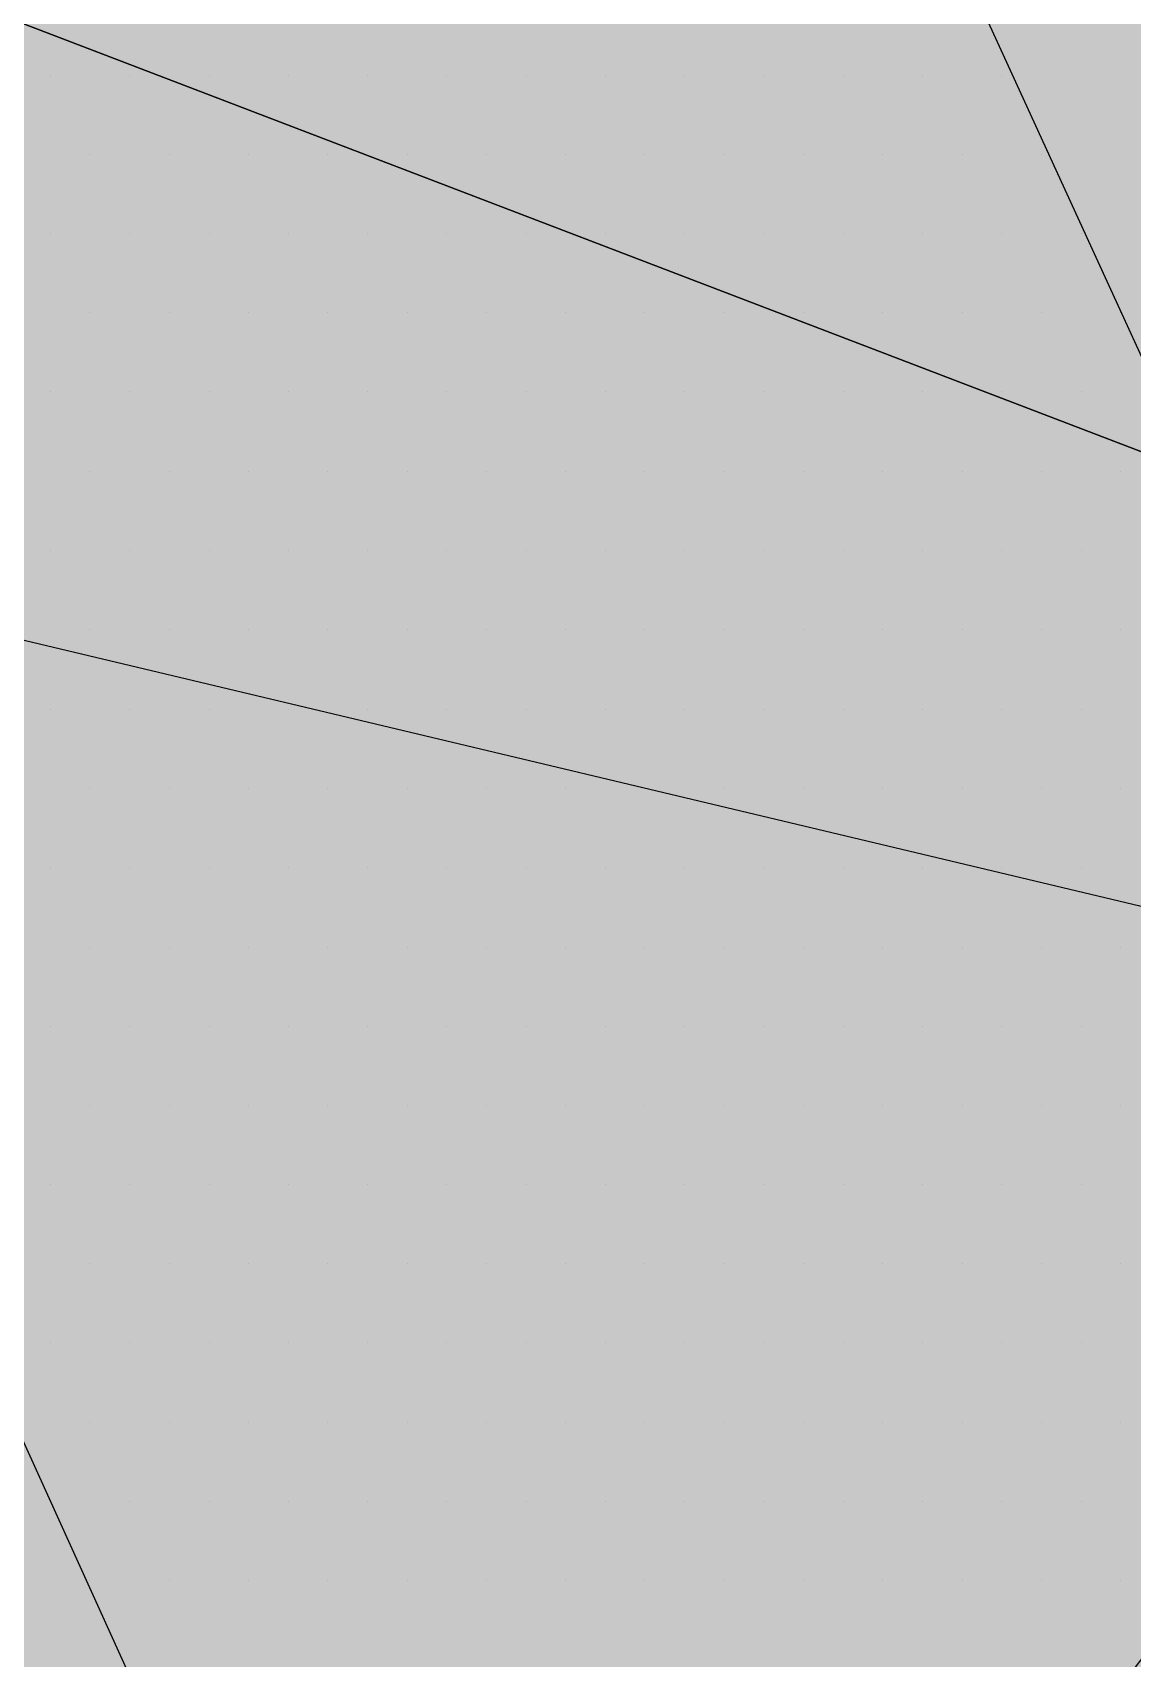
# Paper-space layout 'Layout1' of a CAD drawing. Extents: x -43 to 2298, y -18 to 768.
# Drawn here: x 743.736 to 744.499, y 378.743 to 379.872 of the extents above; entities that cross this region are included whole.
import ezdxf

# ---------------------------------------------------------------- set-up
doc = ezdxf.new("R2010")
doc.units = 0
doc.header["$LTSCALE"] = 2
doc.linetypes.add('CACHEX2', pattern=[0.75, 0.5, -0.25])
doc.layers.add('CARTOUCHE', color=7, linetype='Continuous')
doc.layers.add('LOGO', color=7, linetype='Continuous')

# ---------------------------------------------------------------- blocks, each defined once
blk = doc.blocks.new('A$C715108E3')
at = {"layer": 'LOGO', "color": 131}
for p, q in [((3.511, -16.6339), (3.511, -16.6339)), ((3.6028, -16.6339), (3.6028, -16.6339)), ((3.6943, -16.6339), (3.6943, -16.6339)), ((3.7861, -16.6339), (3.7861, -16.6339)), ((3.878, -16.6339), (3.878, -16.6339)), ((3.9694, -16.6339), (3.9694, -16.6339)), ((4.0612, -16.6339), (4.0612, -16.6339)), ((4.1531, -16.6339), (4.1531, -16.6339)), ((4.2445, -16.6339), (4.2445, -16.6339)), ((4.3364, -16.6339), (4.3364, -16.6339)), ((4.4282, -16.6339), (4.4282, -16.6339)), ((4.5202, -16.6339), (4.5202, -16.6339)), ((4.6115, -16.6339), (4.6115, -16.6339)), ((3.5564, -16.7251), (3.5564, -16.7251)), ((3.6486, -16.7251), (3.6486, -16.7251)), ((3.7404, -16.7251), (3.7404, -16.7251)), ((3.8317, -16.7251), (3.8317, -16.7251)), ((3.9237, -16.7251), (3.9237, -16.7251)), ((4.0155, -16.7251), (4.0155, -16.7251)), ((4.107, -16.7251), (4.107, -16.7251)), ((4.1988, -16.7251), (4.1988, -16.7251)), ((4.2906, -16.7251), (4.2906, -16.7251)), ((4.3827, -16.7251), (4.3827, -16.7251)), ((4.4739, -16.7251), (4.4739, -16.7251)), ((4.5659, -16.7251), (4.5659, -16.7251)), ((4.658, -16.7251), (4.658, -16.7251)), ((3.511, -16.8175), (3.511, -16.8175)), ((3.6028, -16.8175), (3.6028, -16.8175)), ((3.6943, -16.8175), (3.6943, -16.8175)), ((3.7861, -16.8175), (3.7861, -16.8175)), ((3.878, -16.8175), (3.878, -16.8175)), ((3.9694, -16.8175), (3.9694, -16.8175)), ((4.0612, -16.8175), (4.0612, -16.8175)), ((4.1531, -16.8175), (4.1531, -16.8175)), ((4.2445, -16.8175), (4.2445, -16.8175)), ((4.3364, -16.8175), (4.3364, -16.8175)), ((4.4282, -16.8175), (4.4282, -16.8175)), ((4.5202, -16.8175), (4.5202, -16.8175)), ((4.6115, -16.8175), (4.6115, -16.8175)), ((4.7035, -16.8175), (4.7035, -16.8175)), ((3.5564, -16.909), (3.5564, -16.909)), ((3.6486, -16.909), (3.6486, -16.909)), ((3.7404, -16.909), (3.7404, -16.909)), ((3.8317, -16.909), (3.8317, -16.909)), ((3.9237, -16.909), (3.9237, -16.909)), ((4.0155, -16.909), (4.0155, -16.909)), ((4.107, -16.909), (4.107, -16.909)), ((4.1988, -16.909), (4.1988, -16.909)), ((4.2906, -16.909), (4.2906, -16.909)), ((4.3827, -16.909), (4.3827, -16.909)), ((4.4739, -16.909), (4.4739, -16.909)), ((4.5659, -16.909), (4.5659, -16.909)), ((4.658, -16.909), (4.658, -16.909)), ((4.7492, -16.909), (4.7492, -16.909)), ((3.511, -17.0003), (3.511, -17.0003)), ((3.6028, -17.0003), (3.6028, -17.0003)), ((3.6943, -17.0003), (3.6943, -17.0003)), ((3.7861, -17.0003), (3.7861, -17.0003)), ((3.878, -17.0003), (3.878, -17.0003)), ((3.9694, -17.0003), (3.9694, -17.0003)), ((4.0612, -17.0003), (4.0612, -17.0003)), ((4.1531, -17.0003), (4.1531, -17.0003)), ((4.2445, -17.0003), (4.2445, -17.0003)), ((4.3364, -17.0003), (4.3364, -17.0003)), ((4.4282, -17.0003), (4.4282, -17.0003)), ((4.5202, -17.0003), (4.5202, -17.0003)), ((4.6115, -17.0003), (4.6115, -17.0003)), ((4.7035, -17.0003), (4.7035, -17.0003)), ((3.5564, -17.0928), (3.5564, -17.0928)), ((3.6486, -17.0928), (3.6486, -17.0928)), ((3.7404, -17.0928), (3.7404, -17.0928)), ((3.8317, -17.0928), (3.8317, -17.0928)), ((3.9237, -17.0928), (3.9237, -17.0928)), ((4.0155, -17.0928), (4.0155, -17.0928)), ((4.107, -17.0928), (4.107, -17.0928)), ((4.1988, -17.0928), (4.1988, -17.0928)), ((4.2906, -17.0928), (4.2906, -17.0928)), ((4.3827, -17.0928), (4.3827, -17.0928)), ((4.4739, -17.0928), (4.4739, -17.0928)), ((4.5659, -17.0928), (4.5659, -17.0928)), ((4.658, -17.0928), (4.658, -17.0928)), ((4.7492, -17.0928), (4.7492, -17.0928)), ((3.511, -17.1843), (3.511, -17.1843)), ((3.6028, -17.1843), (3.6028, -17.1843)), ((3.6943, -17.1843), (3.6943, -17.1843)), ((3.7861, -17.1843), (3.7861, -17.1843)), ((3.878, -17.1843), (3.878, -17.1843)), ((3.9694, -17.1843), (3.9694, -17.1843)), ((4.0612, -17.1843), (4.0612, -17.1843)), ((4.1531, -17.1843), (4.1531, -17.1843)), ((4.2445, -17.1843), (4.2445, -17.1843)), ((4.3364, -17.1843), (4.3364, -17.1843)), ((4.4282, -17.1843), (4.4282, -17.1843)), ((4.5202, -17.1843), (4.5202, -17.1843)), ((4.6115, -17.1843), (4.6115, -17.1843)), ((4.7035, -17.1843), (4.7035, -17.1843)), ((3.5564, -17.2756), (3.5564, -17.2756)), ((3.6486, -17.2756), (3.6486, -17.2756)), ((3.7404, -17.2756), (3.7404, -17.2756)), ((3.8317, -17.2756), (3.8317, -17.2756)), ((3.9237, -17.2756), (3.9237, -17.2756)), ((4.0155, -17.2756), (4.0155, -17.2756)), ((4.107, -17.2756), (4.107, -17.2756)), ((4.1988, -17.2756), (4.1988, -17.2756)), ((4.2906, -17.2756), (4.2906, -17.2756)), ((4.3827, -17.2756), (4.3827, -17.2756)), ((4.4739, -17.2756), (4.4739, -17.2756)), ((4.5659, -17.2756), (4.5659, -17.2756)), ((4.658, -17.2756), (4.658, -17.2756)), ((4.7492, -17.2756), (4.7492, -17.2756)), ((3.511, -17.368), (3.511, -17.368)), ((3.6028, -17.368), (3.6028, -17.368)), ((3.6943, -17.368), (3.6943, -17.368)), ((3.7861, -17.368), (3.7861, -17.368)), ((3.878, -17.368), (3.878, -17.368)), ((3.9694, -17.368), (3.9694, -17.368)), ((4.0612, -17.368), (4.0612, -17.368)), ((4.1531, -17.368), (4.1531, -17.368)), ((4.2445, -17.368), (4.2445, -17.368)), ((4.3364, -17.368), (4.3364, -17.368)), ((4.4282, -17.368), (4.4282, -17.368)), ((4.5202, -17.368), (4.5202, -17.368)), ((4.6115, -17.368), (4.6115, -17.368)), ((4.7035, -17.368), (4.7035, -17.368)), ((3.5564, -17.4592), (3.5564, -17.4592)), ((3.6486, -17.4592), (3.6486, -17.4592)), ((3.7404, -17.4592), (3.7404, -17.4592)), ((3.8317, -17.4592), (3.8317, -17.4592)), ((3.9237, -17.4592), (3.9237, -17.4592)), ((4.0155, -17.4592), (4.0155, -17.4592)), ((4.107, -17.4592), (4.107, -17.4592)), ((4.1988, -17.4592), (4.1988, -17.4592)), ((4.2906, -17.4592), (4.2906, -17.4592)), ((4.3827, -17.4592), (4.3827, -17.4592)), ((4.4739, -17.4592), (4.4739, -17.4592)), ((4.5659, -17.4592), (4.5659, -17.4592)), ((4.658, -17.4592), (4.658, -17.4592)), ((4.7492, -17.4592), (4.7492, -17.4592)), ((3.511, -17.5507), (3.511, -17.5507)), ((3.6028, -17.5507), (3.6028, -17.5507)), ((3.6943, -17.5507), (3.6943, -17.5507)), ((3.7861, -17.5507), (3.7861, -17.5507)), ((3.878, -17.5507), (3.878, -17.5507)), ((3.9694, -17.5507), (3.9694, -17.5507)), ((4.0612, -17.5507), (4.0612, -17.5507)), ((4.1531, -17.5507), (4.1531, -17.5507)), ((4.2445, -17.5507), (4.2445, -17.5507)), ((4.3364, -17.5507), (4.3364, -17.5507)), ((4.4282, -17.5507), (4.4282, -17.5507)), ((4.5202, -17.5507), (4.5202, -17.5507)), ((4.6115, -17.5507), (4.6115, -17.5507)), ((4.7035, -17.5507), (4.7035, -17.5507)), ((3.5564, -17.6431), (3.5564, -17.6431)), ((3.6486, -17.6431), (3.6486, -17.6431)), ((3.7404, -17.6431), (3.7404, -17.6431)), ((3.8317, -17.6431), (3.8317, -17.6431)), ((3.9237, -17.6431), (3.9237, -17.6431)), ((4.0155, -17.6431), (4.0155, -17.6431)), ((4.107, -17.6431), (4.107, -17.6431)), ((4.1988, -17.6431), (4.1988, -17.6431)), ((4.2906, -17.6431), (4.2906, -17.6431)), ((4.3827, -17.6431), (4.3827, -17.6431)), ((4.4739, -17.6431), (4.4739, -17.6431)), ((4.5659, -17.6431), (4.5659, -17.6431)), ((4.658, -17.6431), (4.658, -17.6431)), ((4.7492, -17.6431), (4.7492, -17.6431)), ((3.511, -17.7343), (3.511, -17.7343)), ((3.6028, -17.7343), (3.6028, -17.7343)), ((3.6943, -17.7343), (3.6943, -17.7343)), ((3.7861, -17.7343), (3.7861, -17.7343)), ((3.878, -17.7343), (3.878, -17.7343)), ((3.9694, -17.7343), (3.9694, -17.7343)), ((4.0612, -17.7343), (4.0612, -17.7343)), ((4.1531, -17.7343), (4.1531, -17.7343)), ((4.2445, -17.7343), (4.2445, -17.7343)), ((4.3364, -17.7343), (4.3364, -17.7343)), ((4.4282, -17.7343), (4.4282, -17.7343)), ((4.5202, -17.7343), (4.5202, -17.7343)), ((4.6115, -17.7343), (4.6115, -17.7343)), ((4.7035, -17.7343), (4.7035, -17.7343)), ((3.5564, -17.8258), (3.5564, -17.8258)), ((3.6486, -17.8258), (3.6486, -17.8258)), ((3.7404, -17.8258), (3.7404, -17.8258)), ((3.8317, -17.8258), (3.8317, -17.8258)), ((3.9237, -17.8258), (3.9237, -17.8258)), ((4.0155, -17.8258), (4.0155, -17.8258)), ((4.107, -17.8258), (4.107, -17.8258)), ((4.1988, -17.8258), (4.1988, -17.8258)), ((4.2906, -17.8258), (4.2906, -17.8258)), ((4.3827, -17.8258), (4.3827, -17.8258)), ((4.4739, -17.8258), (4.4739, -17.8258)), ((4.5659, -17.8258), (4.5659, -17.8258)), ((4.658, -17.8258), (4.658, -17.8258)), ((4.7492, -17.8258), (4.7492, -17.8258)), ((3.511, -17.9182), (3.511, -17.9182)), ((3.6028, -17.9182), (3.6028, -17.9182)), ((3.6943, -17.9182), (3.6943, -17.9182)), ((3.7861, -17.9182), (3.7861, -17.9182)), ((3.878, -17.9182), (3.878, -17.9182)), ((3.9694, -17.9182), (3.9694, -17.9182)), ((4.0612, -17.9182), (4.0612, -17.9182)), ((4.1531, -17.9182), (4.1531, -17.9182)), ((4.2445, -17.9182), (4.2445, -17.9182)), ((4.3364, -17.9182), (4.3364, -17.9182)), ((4.4282, -17.9182), (4.4282, -17.9182)), ((4.5202, -17.9182), (4.5202, -17.9182)), ((4.6115, -17.9182), (4.6115, -17.9182)), ((4.7035, -17.9182), (4.7035, -17.9182)), ((3.5564, -18.0097), (3.5564, -18.0097)), ((3.6486, -18.0097), (3.6486, -18.0097)), ((3.7404, -18.0097), (3.7404, -18.0097)), ((3.8317, -18.0097), (3.8317, -18.0097)), ((3.9237, -18.0097), (3.9237, -18.0097)), ((4.0155, -18.0097), (4.0155, -18.0097)), ((4.107, -18.0097), (4.107, -18.0097)), ((4.1988, -18.0097), (4.1988, -18.0097)), ((4.2906, -18.0097), (4.2906, -18.0097)), ((4.3827, -18.0097), (4.3827, -18.0097)), ((4.4739, -18.0097), (4.4739, -18.0097)), ((4.5659, -18.0097), (4.5659, -18.0097)), ((4.658, -18.0097), (4.658, -18.0097)), ((4.7492, -18.0097), (4.7492, -18.0097)), ((3.511, -18.1009), (3.511, -18.1009)), ((3.6028, -18.1009), (3.6028, -18.1009)), ((3.6943, -18.1009), (3.6943, -18.1009)), ((3.7861, -18.1009), (3.7861, -18.1009)), ((3.878, -18.1009), (3.878, -18.1009)), ((3.9694, -18.1009), (3.9694, -18.1009)), ((4.0612, -18.1009), (4.0612, -18.1009)), ((4.1531, -18.1009), (4.1531, -18.1009)), ((4.2445, -18.1009), (4.2445, -18.1009)), ((4.3364, -18.1009), (4.3364, -18.1009)), ((4.4282, -18.1009), (4.4282, -18.1009)), ((4.5202, -18.1009), (4.5202, -18.1009)), ((4.6115, -18.1009), (4.6115, -18.1009)), ((4.7035, -18.1009), (4.7035, -18.1009)), ((3.5564, -18.1933), (3.5564, -18.1933)), ((3.6486, -18.1933), (3.6486, -18.1933)), ((3.7404, -18.1933), (3.7404, -18.1933)), ((3.8317, -18.1933), (3.8317, -18.1933)), ((3.9237, -18.1933), (3.9237, -18.1933)), ((4.0155, -18.1933), (4.0155, -18.1933)), ((4.107, -18.1933), (4.107, -18.1933)), ((4.1988, -18.1933), (4.1988, -18.1933)), ((4.2906, -18.1933), (4.2906, -18.1933)), ((4.3827, -18.1933), (4.3827, -18.1933)), ((4.4739, -18.1933), (4.4739, -18.1933)), ((4.5659, -18.1933), (4.5659, -18.1933)), ((4.658, -18.1933), (4.658, -18.1933)), ((4.7492, -18.1933), (4.7492, -18.1933)), ((3.511, -18.2848), (3.511, -18.2848)), ((3.511, -18.2848), (3.511, -18.2848)), ((3.6028, -18.2848), (3.6028, -18.2848)), ((3.6943, -18.2848), (3.6943, -18.2848)), ((3.7861, -18.2848), (3.7861, -18.2848)), ((3.878, -18.2848), (3.878, -18.2848)), ((3.9694, -18.2848), (3.9694, -18.2848)), ((4.0612, -18.2848), (4.0612, -18.2848)), ((4.1531, -18.2848), (4.1531, -18.2848)), ((4.2445, -18.2848), (4.2445, -18.2848)), ((4.3364, -18.2848), (4.3364, -18.2848)), ((4.4282, -18.2848), (4.4282, -18.2848)), ((4.5202, -18.2848), (4.5202, -18.2848)), ((4.6115, -18.2848), (4.6115, -18.2848)), ((4.7035, -18.2848), (4.7035, -18.2848)), ((3.5522, -18.3761), (3.5522, -18.3761)), ((3.5564, -18.3761), (3.5564, -18.3761)), ((3.6486, -18.3761), (3.6486, -18.3761)), ((3.7404, -18.3761), (3.7404, -18.3761)), ((3.8317, -18.3761), (3.8317, -18.3761)), ((3.9237, -18.3761), (3.9237, -18.3761)), ((4.0155, -18.3761), (4.0155, -18.3761)), ((4.107, -18.3761), (4.107, -18.3761)), ((4.1988, -18.3761), (4.1988, -18.3761)), ((4.2906, -18.3761), (4.2906, -18.3761)), ((4.3827, -18.3761), (4.3827, -18.3761)), ((4.4739, -18.3761), (4.4739, -18.3761)), ((4.5659, -18.3761), (4.5659, -18.3761)), ((4.658, -18.3761), (4.658, -18.3761)), ((4.7492, -18.3761), (4.7492, -18.3761))]:
    blk.add_line(p, q, dxfattribs=at)
blk.add_lwpolyline([(0.2166, -18.8242), (-0.4061, -17.3082), (1.2857, -17.5115), (0.9202, -16.4826), (-0.461, -13.5406), (1.4536, -13.7453), (4.032, -19.4344), (5.206, -17.903), (3.3935, -13.9486), (6.3293, -14.2803), (6.4311, -12.6478), (3.5725, -12.29), (6.1505, -8.6671), (5.6155, -6.8715), (1.6586, -12.1279), (-1.9407, -12.0256)], dxfattribs=at)
blk = doc.blocks.new('A$C581E6685')
at = {"layer": 'LOGO'}
for color, points in [(32, [(-39.8519, 24.2064), (-37.1498, 25.5201), (-23.2602, 17.8548)]), (40, [(-39.8519, 24.2064), (-23.2602, 17.8548), (-38.5844, 21.5046)])]:
    blk.add_hatch(color=color, dxfattribs=at).paths.add_polyline_path(points)
at = {"layer": 'LOGO', "color": 32}
blk.add_lwpolyline([(-39.8519, 24.2064), (-37.1498, 25.5201), (-23.2602, 17.8559)], close=True, dxfattribs=at)
at = {"layer": 'LOGO', "color": 40}
blk.add_lwpolyline([(-39.8519, 24.2064), (-23.2602, 17.8559), (-38.584, 21.5046)], close=True, dxfattribs=at)
at = {"layer": 'LOGO', "color": 32, "linetype": 'CACHEX2', "ltscale": 1.5}
blk.add_ellipse((-38.0538, 23.8138), major_axis=(-19.0311, -3.534), ratio=0.590567, dxfattribs=at)
at = {"layer": 'LOGO', "color": 32}
blk.add_ellipse((-37.6144, 23.8499), major_axis=(-13.5768, -4.2839), ratio=0.791971, dxfattribs=at)
at = {"layer": 'CARTOUCHE'}
blk.add_blockref('A$C715108E3', (-31.6739, 36.3189), dxfattribs=at)
blk = doc.blocks.new('miniLogo')
at = {"layer": 'CARTOUCHE', "true_color": 0xffffff}
h = blk.add_hatch(color=7, dxfattribs=at)
h.dxf.hatch_style = 1
edge = h.paths.add_edge_path()
edge.add_spline(control_points=[(960.7415, 27.4251), (960.7415, 16.5339), (960.7415, 5.6427), (960.7415, 1.8027), (964.5815, 1.8027), (1010.1208, 1.8027), (1055.66, 1.8027), (1059.5, 1.8027), (1059.5, 5.6427), (1059.5, 16.5339), (1059.5, 27.4251), (1059.5, 31.2651), (1055.66, 31.2651), (1010.1208, 31.2651), (964.5815, 31.2651), (960.7415, 31.2651), (960.7415, 27.4251)], knot_values=[0, 0, 0, 1, 1, 2.570796, 2.570796, 3.570796, 3.570796, 5.141593, 5.141593, 6.141593, 6.141593, 7.712389, 7.712389, 8.712389, 8.712389, 10.283185, 10.283185, 10.283185], weights=[1, 1, 1, 0.707107, 1, 1, 1, 0.707107, 1, 1, 1, 0.707107, 1, 1, 1, 0.707107, 1], degree=2, periodic=0)
at = {"layer": 'CARTOUCHE'}
blk.add_rational_spline([(960.7415, 27.4251), (960.7415, 16.5339), (960.7415, 5.6427), (960.7415, 1.8027), (964.5815, 1.8027), (1010.1208, 1.8027), (1055.66, 1.8027), (1059.5, 1.8027), (1059.5, 5.6427), (1059.5, 16.5339), (1059.5, 27.4251), (1059.5, 31.2651), (1055.66, 31.2651), (1010.1208, 31.2651), (964.5815, 31.2651), (960.7415, 31.2651), (960.7415, 27.4251)], [1, 1, 1, 0.707106781187, 1, 1, 1, 0.707106781187, 1, 1, 1, 0.707106781187, 1, 1, 1, 0.707106781187, 1], degree=2, knots=[0, 0, 0, 1, 1, 2.570796, 2.570796, 3.570796, 3.570796, 5.141593, 5.141593, 6.141593, 6.141593, 7.712389, 7.712389, 8.712389, 8.712389, 10.283185, 10.283185, 10.283185], dxfattribs=at)
at = {"layer": 'CARTOUCHE', "xscale": 0.6, "yscale": 0.6, "zscale": 0.6}
blk.add_blockref('A$C581E6685', (998.0122, 3.1833), dxfattribs=at)

psp = doc.layouts.get("Layout1")

# ---------------------------------------------------------------- block references
at = {"layer": 'CARTOUCHE'}
psp.add_blockref('miniLogo', (-237.3663, 364.8484), dxfattribs=at)

doc.saveas('drawing.dxf')
